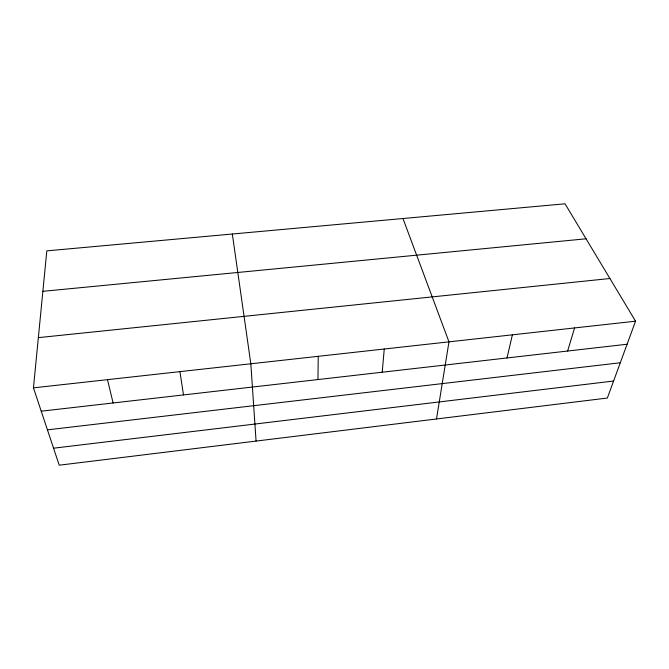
<?xml version="1.0" encoding="UTF-8"?>
<svg xmlns="http://www.w3.org/2000/svg" width="669" height="669" viewBox="0 0 669 669"><rect width="100%" height="100%" fill="white"/><g stroke="black" fill="none" stroke-linecap="round" stroke-linejoin="round"><path stroke-width="1" d="M317.959 379.566L318.227 356.326M382.216 372.223L384.257 349.009M33.45 387.853L46.813 250.867L565.029 203.802L635.55 321.187L607.36 398.038L59.215 465.198L33.45 387.853L635.55 321.187M436.514 418.97L448.966 341.842L402.964 218.52M507.018 357.957L512.387 334.826M567.63 351.033L574.571 327.935M53.553 448.197L613.598 381.029M47.44 429.849L620.297 362.757M41.227 411.184L627.096 344.234M38.35 337.636L609.911 278.513M42.866 291.324L586.052 238.8M107.483 379.658L113.103 402.972M179.928 371.638L183.482 394.927M232.327 234.016L250.833 363.785L256.068 441.08"/></g></svg>
